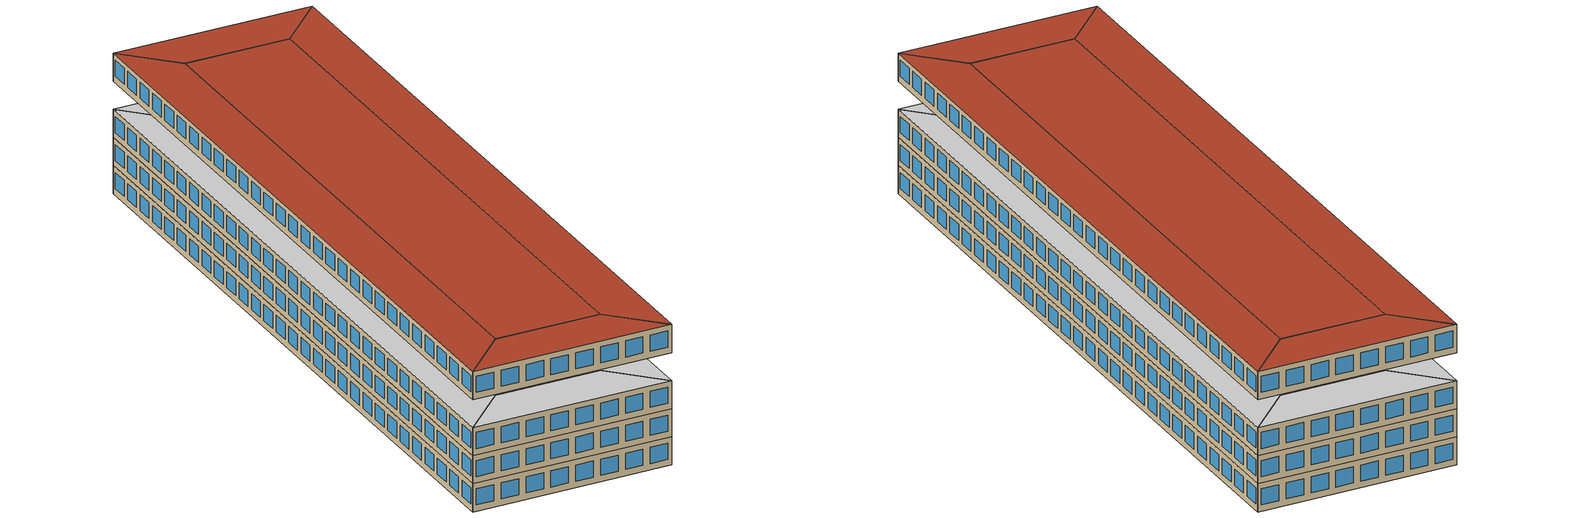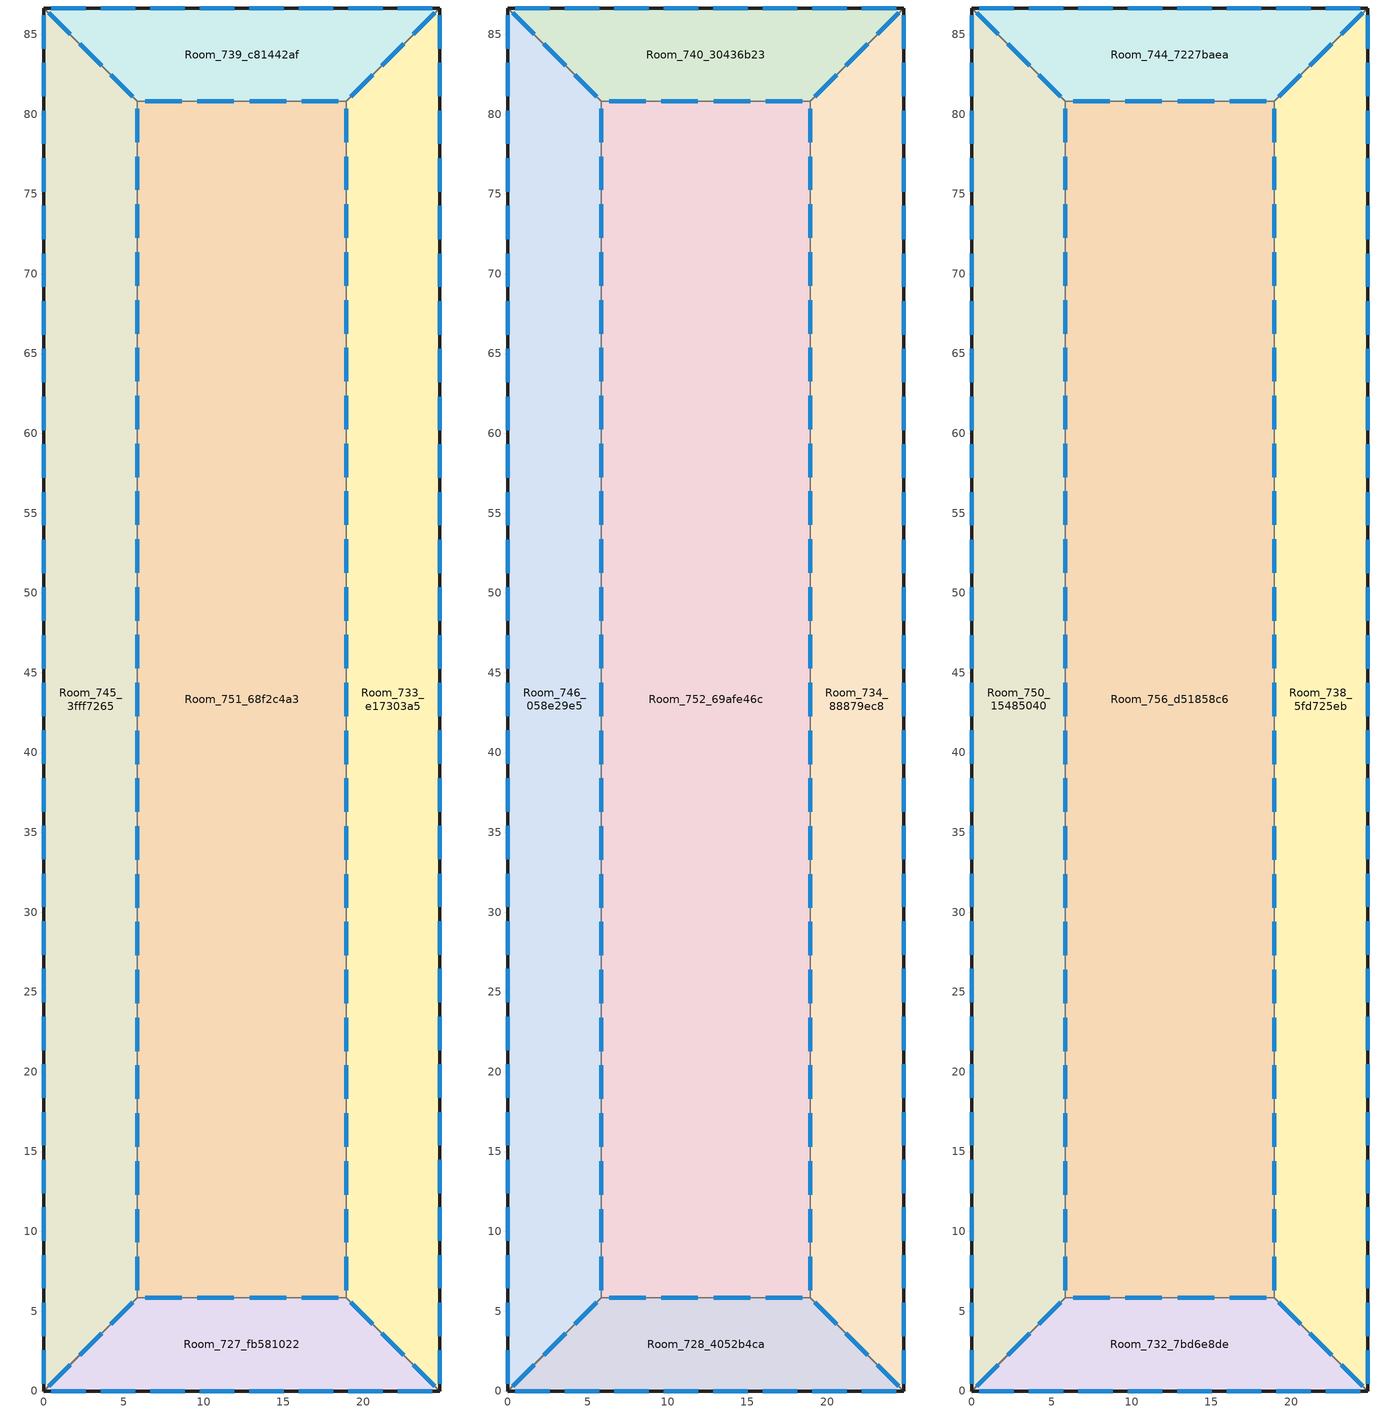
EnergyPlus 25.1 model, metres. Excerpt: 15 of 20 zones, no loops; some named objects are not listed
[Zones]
Room_727_fb581022
 floor ground (ExtSlabCarpet 4in ClimateZone 1-8): 18.93,5.86 24.78,0 0,0 5.86,5.86 z0
 wall outside (AQ_Office_2024_Office Wall 2010 2015 6A): 0,0 24.78,0 z0:3.5
 wall to Room_751_68f2c4a3 (Interior Wall): 18.93,5.86 5.86,5.86 z0:3.5
 wall to Room_745_3fff7265 (Interior Wall): 5.86,5.86 0,0 z0:3.5
 wall to Room_733_e17303a5 (Interior Wall): 24.78,0 18.93,5.86 z0:3.5
 window inside (Interior Window): 18.44,5.86 16.15,5.86 / 15.17,5.86 12.88,5.86 / 11.9,5.86 9.61,5.86 / 8.63,5.86 6.35,5.86 / 5.56,5.56 4.2,4.2 / 3.61,3.61 2.25,2.25 / 1.66,1.66 0.29,0.29 / 24.49,0.29 23.13,1.66 / 22.54,2.25 21.17,3.61 / 20.59,4.2 19.22,5.56 z0.8:2.8
 window (Double Glazing 2.5): 0.46,0 2.63,0 / 3.56,0 5.73,0 / 6.66,0 8.83,0 / 9.76,0 11.93,0 / 12.86,0 15.03,0 / 15.96,0 18.12,0 / 19.05,0 21.22,0 / 22.15,0 24.32,0 z0.8:2.8
Room_733_e17303a5
 floor ground (ExtSlabCarpet 4in ClimateZone 1-8): 24.78,86.65 24.78,0 18.93,5.86 18.93,80.8 z0
 wall outside (AQ_Office_2024_Office Wall 2010 2015 6A): 24.78,0 24.78,86.65 z0:3.5
 wall to Room_751_68f2c4a3 (Interior Wall): 18.93,80.8 18.93,5.86 z0:3.5
 wall to Room_739_c81442af (Interior Wall): 24.78,86.65 18.93,80.8 z0:3.5
 window inside (Interior Window): 18.93,80.35 18.93,78.25 / 18.93,77.35 18.93,75.25 / 18.93,50.37 18.93,48.27 / 18.93,47.37 18.93,45.27 / 18.93,44.38 18.93,42.28 / 18.93,41.38 18.93,39.28 / 18.93,38.38 18.93,36.28 / 18.93,35.38 18.93,33.28 / 18.93,32.39 18.93,30.29 / 18.93,29.39 18.93,27.29 / 18.93,26.39 18.93,24.29 / 18.93,23.39 18.93,21.29 / 18.93,74.35 18.93,72.25 / 18.93,20.4 18.93,18.3 / 18.93,17.4 18.93,15.3 / 18.93,14.4 18.93,12.3 / 18.93,11.4 18.93,9.3 / 18.93,8.41 18.93,6.31 / 18.93,71.35 18.93,69.26 / 18.93,68.36 18.93,66.26 / 18.93,65.36 18.93,63.26 / 18.93,62.36 18.93,60.26 / 18.93,59.36 18.93,57.27 / 18.93,56.37 18.93,54.27 / 18.93,53.37 18.93,51.27 / 24.49,86.36 23.13,84.99 / 22.54,84.41 21.17,83.04 / 20.59,82.46 19.22,81.09 z0.8:2.8
 window (Double Glazing 2.5): 24.78,0.45 24.78,2.54 / 24.78,3.44 24.78,5.53 / 24.78,30.33 24.78,32.42 / 24.78,33.32 24.78,35.41 / 24.78,36.3 24.78,38.4 / 24.78,39.29 24.78,41.38 / 24.78,42.28 24.78,44.37 / 24.78,45.27 24.78,47.36 / 24.78,48.26 24.78,50.35 / 24.78,51.24 24.78,53.34 / 24.78,54.23 24.78,56.32 / 24.78,57.22 24.78,59.31 / 24.78,6.42 24.78,8.52 / 24.78,60.21 24.78,62.3 / 24.78,63.2 24.78,65.29 / 24.78,66.18 24.78,68.28 / 24.78,69.17 24.78,71.26 / 24.78,72.16 24.78,74.25 / 24.78,75.15 24.78,77.24 / 24.78,78.14 24.78,80.23 / 24.78,81.13 24.78,83.22 / 24.78,84.11 24.78,86.2 / 24.78,9.41 24.78,11.5 / 24.78,12.4 24.78,14.49 / 24.78,15.39 24.78,17.48 / 24.78,18.38 24.78,20.47 / 24.78,21.36 24.78,23.46 / 24.78,24.35 24.78,26.44 / 24.78,27.34 24.78,29.43 z0.8:2.8
Room_739_c81442af
 floor ground (ExtSlabCarpet 4in ClimateZone 1-8): 0,86.65 24.78,86.65 18.93,80.8 5.86,80.8 z0
 wall outside (AQ_Office_2024_Office Wall 2010 2015 6A): 24.78,86.65 0,86.65 z0:3.5
 wall to Room_751_68f2c4a3 (Interior Wall): 5.86,80.8 18.93,80.8 z0:3.5
 wall to Room_745_3fff7265 (Interior Wall): 0,86.65 5.86,80.8 z0:3.5
 window inside (Interior Window): 6.35,80.8 8.63,80.8 / 9.61,80.8 11.9,80.8 / 12.88,80.8 15.17,80.8 / 16.15,80.8 18.44,80.8 / 0.29,86.36 1.66,84.99 / 2.25,84.41 3.61,83.04 / 4.2,82.46 5.56,81.09 z0.8:2.8
 window (Double Glazing 2.5): 24.32,86.65 22.15,86.65 / 21.22,86.65 19.05,86.65 / 18.12,86.65 15.96,86.65 / 15.03,86.65 12.86,86.65 / 11.93,86.65 9.76,86.65 / 8.83,86.65 6.66,86.65 / 5.73,86.65 3.56,86.65 / 2.63,86.65 0.46,86.65 z0.8:2.8
Room_745_3fff7265
 floor ground (ExtSlabCarpet 4in ClimateZone 1-8): 0,86.65 5.86,80.8 5.86,5.86 0,0 z0
 wall outside (AQ_Office_2024_Office Wall 2010 2015 6A): 0,86.65 0,0 z0:3.5
 wall to Room_751_68f2c4a3 (Interior Wall): 5.86,5.86 5.86,80.8 z0:3.5
 window inside (Interior Window): 5.86,6.31 5.86,8.41 / 5.86,9.3 5.86,11.4 / 5.86,36.28 5.86,38.38 / 5.86,39.28 5.86,41.38 / 5.86,42.28 5.86,44.38 / 5.86,45.27 5.86,47.37 / 5.86,48.27 5.86,50.37 / 5.86,51.27 5.86,53.37 / 5.86,54.27 5.86,56.37 / 5.86,57.27 5.86,59.36 / 5.86,60.26 5.86,62.36 / 5.86,63.26 5.86,65.36 / 5.86,12.3 5.86,14.4 / 5.86,66.26 5.86,68.36 / 5.86,69.26 5.86,71.35 / 5.86,72.25 5.86,74.35 / 5.86,75.25 5.86,77.35 / 5.86,78.25 5.86,80.35 / 5.86,15.3 5.86,17.4 / 5.86,18.3 5.86,20.4 / 5.86,21.29 5.86,23.39 / 5.86,24.29 5.86,26.39 / 5.86,27.29 5.86,29.39 / 5.86,30.29 5.86,32.39 / 5.86,33.28 5.86,35.38 z0.8:2.8
 window (Double Glazing 2.5): 0,86.2 0,84.11 / 0,83.22 0,81.13 / 0,56.32 0,54.23 / 0,53.34 0,51.24 / 0,50.35 0,48.26 / 0,47.36 0,45.27 / 0,44.37 0,42.28 / 0,41.38 0,39.29 / 0,38.4 0,36.3 / 0,35.41 0,33.32 / 0,32.42 0,30.33 / 0,29.43 0,27.34 / 0,80.23 0,78.14 / 0,26.44 0,24.35 / 0,23.46 0,21.36 / 0,20.47 0,18.38 / 0,17.48 0,15.39 / 0,14.49 0,12.4 / 0,11.5 0,9.41 / 0,8.52 0,6.42 / 0,5.53 0,3.44 / 0,2.54 0,0.45 / 0,77.24 0,75.15 / 0,74.25 0,72.16 / 0,71.26 0,69.17 / 0,68.28 0,66.18 / 0,65.29 0,63.2 / 0,62.3 0,60.21 / 0,59.31 0,57.22 z0.8:2.8
Room_751_68f2c4a3
 floor ground (ExtSlabCarpet 4in ClimateZone 1-8): 5.86,80.8 18.93,80.8 18.93,5.86 5.86,5.86 z0
Room_728_4052b4ca
 floor to Room_727_fb581022 (Interior Floor): 18.93,5.86 24.78,0 0,0 5.86,5.86 z3.5
 wall outside (AQ_Office_2024_Office Wall 2010 2015 6A): 0,0 24.78,0 z3.5:7
 wall to Room_752_69afe46c (Interior Wall): 18.93,5.86 5.86,5.86 z3.5:7
 wall to Room_746_058e29e5 (Interior Wall): 5.86,5.86 0,0 z3.5:7
 wall to Room_734_88879ec8 (Interior Wall): 24.78,0 18.93,5.86 z3.5:7
 window inside (Interior Window): 18.44,5.86 16.15,5.86 / 15.17,5.86 12.88,5.86 / 11.9,5.86 9.61,5.86 / 8.63,5.86 6.35,5.86 / 5.56,5.56 4.2,4.2 / 3.61,3.61 2.25,2.25 / 1.66,1.66 0.29,0.29 / 24.49,0.29 23.13,1.66 / 22.54,2.25 21.17,3.61 / 20.59,4.2 19.22,5.56 z4.3:6.3
 window (Double Glazing 2.5): 0.46,0 2.63,0 / 3.56,0 5.73,0 / 6.66,0 8.83,0 / 9.76,0 11.93,0 / 12.86,0 15.03,0 / 15.96,0 18.12,0 / 19.05,0 21.22,0 / 22.15,0 24.32,0 z4.3:6.3
Room_734_88879ec8
 floor to Room_733_e17303a5 (Interior Floor): 24.78,86.65 24.78,0 18.93,5.86 18.93,80.8 z3.5
 wall outside (AQ_Office_2024_Office Wall 2010 2015 6A): 24.78,0 24.78,86.65 z3.5:7
 wall to Room_752_69afe46c (Interior Wall): 18.93,80.8 18.93,5.86 z3.5:7
 wall to Room_740_30436b23 (Interior Wall): 24.78,86.65 18.93,80.8 z3.5:7
 window inside (Interior Window): 18.93,80.35 18.93,78.25 / 18.93,77.35 18.93,75.25 / 18.93,50.37 18.93,48.27 / 18.93,47.37 18.93,45.27 / 18.93,44.38 18.93,42.28 / 18.93,41.38 18.93,39.28 / 18.93,38.38 18.93,36.28 / 18.93,35.38 18.93,33.28 / 18.93,32.39 18.93,30.29 / 18.93,29.39 18.93,27.29 / 18.93,26.39 18.93,24.29 / 18.93,23.39 18.93,21.29 / 18.93,74.35 18.93,72.25 / 18.93,20.4 18.93,18.3 / 18.93,17.4 18.93,15.3 / 18.93,14.4 18.93,12.3 / 18.93,11.4 18.93,9.3 / 18.93,8.41 18.93,6.31 / 18.93,71.35 18.93,69.26 / 18.93,68.36 18.93,66.26 / 18.93,65.36 18.93,63.26 / 18.93,62.36 18.93,60.26 / 18.93,59.36 18.93,57.27 / 18.93,56.37 18.93,54.27 / 18.93,53.37 18.93,51.27 / 24.49,86.36 23.13,84.99 / 22.54,84.41 21.17,83.04 / 20.59,82.46 19.22,81.09 z4.3:6.3
 window (Double Glazing 2.5): 24.78,0.45 24.78,2.54 / 24.78,3.44 24.78,5.53 / 24.78,30.33 24.78,32.42 / 24.78,33.32 24.78,35.41 / 24.78,36.3 24.78,38.4 / 24.78,39.29 24.78,41.38 / 24.78,42.28 24.78,44.37 / 24.78,45.27 24.78,47.36 / 24.78,48.26 24.78,50.35 / 24.78,51.24 24.78,53.34 / 24.78,54.23 24.78,56.32 / 24.78,57.22 24.78,59.31 / 24.78,6.42 24.78,8.52 / 24.78,60.21 24.78,62.3 / 24.78,63.2 24.78,65.29 / 24.78,66.18 24.78,68.28 / 24.78,69.17 24.78,71.26 / 24.78,72.16 24.78,74.25 / 24.78,75.15 24.78,77.24 / 24.78,78.14 24.78,80.23 / 24.78,81.13 24.78,83.22 / 24.78,84.11 24.78,86.2 / 24.78,9.41 24.78,11.5 / 24.78,12.4 24.78,14.49 / 24.78,15.39 24.78,17.48 / 24.78,18.38 24.78,20.47 / 24.78,21.36 24.78,23.46 / 24.78,24.35 24.78,26.44 / 24.78,27.34 24.78,29.43 z4.3:6.3
Room_740_30436b23
 floor to Room_739_c81442af (Interior Floor): 0,86.65 24.78,86.65 18.93,80.8 5.86,80.8 z3.5
 wall outside (AQ_Office_2024_Office Wall 2010 2015 6A): 24.78,86.65 0,86.65 z3.5:7
 wall to Room_752_69afe46c (Interior Wall): 5.86,80.8 18.93,80.8 z3.5:7
 wall to Room_746_058e29e5 (Interior Wall): 0,86.65 5.86,80.8 z3.5:7
 window inside (Interior Window): 6.35,80.8 8.63,80.8 / 9.61,80.8 11.9,80.8 / 12.88,80.8 15.17,80.8 / 16.15,80.8 18.44,80.8 / 0.29,86.36 1.66,84.99 / 2.25,84.41 3.61,83.04 / 4.2,82.46 5.56,81.09 z4.3:6.3
 window (Double Glazing 2.5): 24.32,86.65 22.15,86.65 / 21.22,86.65 19.05,86.65 / 18.12,86.65 15.96,86.65 / 15.03,86.65 12.86,86.65 / 11.93,86.65 9.76,86.65 / 8.83,86.65 6.66,86.65 / 5.73,86.65 3.56,86.65 / 2.63,86.65 0.46,86.65 z4.3:6.3
Room_746_058e29e5
 floor to Room_745_3fff7265 (Interior Floor): 0,86.65 5.86,80.8 5.86,5.86 0,0 z3.5
 wall outside (AQ_Office_2024_Office Wall 2010 2015 6A): 0,86.65 0,0 z3.5:7
 wall to Room_752_69afe46c (Interior Wall): 5.86,5.86 5.86,80.8 z3.5:7
 window inside (Interior Window): 5.86,6.31 5.86,8.41 / 5.86,9.3 5.86,11.4 / 5.86,36.28 5.86,38.38 / 5.86,39.28 5.86,41.38 / 5.86,42.28 5.86,44.38 / 5.86,45.27 5.86,47.37 / 5.86,48.27 5.86,50.37 / 5.86,51.27 5.86,53.37 / 5.86,54.27 5.86,56.37 / 5.86,57.27 5.86,59.36 / 5.86,60.26 5.86,62.36 / 5.86,63.26 5.86,65.36 / 5.86,12.3 5.86,14.4 / 5.86,66.26 5.86,68.36 / 5.86,69.26 5.86,71.35 / 5.86,72.25 5.86,74.35 / 5.86,75.25 5.86,77.35 / 5.86,78.25 5.86,80.35 / 5.86,15.3 5.86,17.4 / 5.86,18.3 5.86,20.4 / 5.86,21.29 5.86,23.39 / 5.86,24.29 5.86,26.39 / 5.86,27.29 5.86,29.39 / 5.86,30.29 5.86,32.39 / 5.86,33.28 5.86,35.38 z4.3:6.3
 window (Double Glazing 2.5): 0,86.2 0,84.11 / 0,83.22 0,81.13 / 0,56.32 0,54.23 / 0,53.34 0,51.24 / 0,50.35 0,48.26 / 0,47.36 0,45.27 / 0,44.37 0,42.28 / 0,41.38 0,39.29 / 0,38.4 0,36.3 / 0,35.41 0,33.32 / 0,32.42 0,30.33 / 0,29.43 0,27.34 / 0,80.23 0,78.14 / 0,26.44 0,24.35 / 0,23.46 0,21.36 / 0,20.47 0,18.38 / 0,17.48 0,15.39 / 0,14.49 0,12.4 / 0,11.5 0,9.41 / 0,8.52 0,6.42 / 0,5.53 0,3.44 / 0,2.54 0,0.45 / 0,77.24 0,75.15 / 0,74.25 0,72.16 / 0,71.26 0,69.17 / 0,68.28 0,66.18 / 0,65.29 0,63.2 / 0,62.3 0,60.21 / 0,59.31 0,57.22 z4.3:6.3
Room_752_69afe46c
 floor to Room_751_68f2c4a3 (Interior Floor): 18.93,80.8 18.93,5.86 5.86,5.86 5.86,80.8 z3.5
Room_732_7bd6e8de
 floor to Room_728_4052b4ca (Interior Floor): 18.93,5.86 24.78,0 0,0 5.86,5.86 z7
 floor to Room_730_4e94185b (Interior Floor): 18.93,5.86 24.78,0 0,0 5.86,5.86 z14
 wall outside (AQ_Office_2024_Office Wall 2010 2015 6A): 0,0 24.78,0 z7:10.5; 0,0 24.78,0 z14:17.5
 wall to Room_756_d51858c6 (Interior Wall): 18.93,5.86 5.86,5.86 z7:10.5; 18.93,5.86 5.86,5.86 z14:17.5
 wall to Room_750_15485040 (Interior Wall): 5.86,5.86 0,0 z7:10.5; 5.86,5.86 0,0 z14:17.5
 wall to Room_738_5fd725eb (Interior Wall): 24.78,0 18.93,5.86 z7:10.5; 24.78,0 18.93,5.86 z14:17.5
 window inside (Interior Window): 18.44,5.86 16.15,5.86 / 15.17,5.86 12.88,5.86 / 11.9,5.86 9.61,5.86 / 8.63,5.86 6.35,5.86 / 5.56,5.56 4.2,4.2 / 3.61,3.61 2.25,2.25 / 1.66,1.66 0.29,0.29 / 24.49,0.29 23.13,1.66 / 22.54,2.25 21.17,3.61 / 20.59,4.2 19.22,5.56 z7.8:9.8; 18.44,5.86 16.15,5.86 / 15.17,5.86 12.88,5.86 / 11.9,5.86 9.61,5.86 / 8.63,5.86 6.35,5.86 / 5.56,5.56 4.2,4.2 / 3.61,3.61 2.25,2.25 / 1.66,1.66 0.29,0.29 / 24.49,0.29 23.13,1.66 / 22.54,2.25 21.17,3.61 / 20.59,4.2 19.22,5.56 z14.8:16.8
 window (Double Glazing 2.5): 0.46,0 2.63,0 / 3.56,0 5.73,0 / 6.66,0 8.83,0 / 9.76,0 11.93,0 / 12.86,0 15.03,0 / 15.96,0 18.12,0 / 19.05,0 21.22,0 / 22.15,0 24.32,0 z7.8:9.8; 0.46,0 2.63,0 / 3.56,0 5.73,0 / 6.66,0 8.83,0 / 9.76,0 11.93,0 / 12.86,0 15.03,0 / 15.96,0 18.12,0 / 19.05,0 21.22,0 / 22.15,0 24.32,0 z14.8:16.8
 ceiling to Room_730_4e94185b (Interior Ceiling): 24.78,0 18.93,5.86 5.86,5.86 0,0 z10.5
 roof outside (AQ_Office_2024_Office roof 2010 2015 6A): 24.78,0 18.93,5.86 5.86,5.86 0,0 z17.5
Room_738_5fd725eb
 floor to Room_734_88879ec8 (Interior Floor): 24.78,86.65 24.78,0 18.93,5.86 18.93,80.8 z7
 floor to Room_736_f1a889b6 (Interior Floor): 24.78,86.65 24.78,0 18.93,5.86 18.93,80.8 z14
 wall outside (AQ_Office_2024_Office Wall 2010 2015 6A): 24.78,0 24.78,86.65 z7:10.5; 24.78,0 24.78,86.65 z14:17.5
 wall to Room_756_d51858c6 (Interior Wall): 18.93,80.8 18.93,5.86 z7:10.5; 18.93,80.8 18.93,5.86 z14:17.5
 wall to Room_744_7227baea (Interior Wall): 24.78,86.65 18.93,80.8 z7:10.5; 24.78,86.65 18.93,80.8 z14:17.5
 window inside (Interior Window): 18.93,80.35 18.93,78.25 / 18.93,77.35 18.93,75.25 / 18.93,50.37 18.93,48.27 / 18.93,47.37 18.93,45.27 / 18.93,44.38 18.93,42.28 / 18.93,41.38 18.93,39.28 / 18.93,38.38 18.93,36.28 / 18.93,35.38 18.93,33.28 / 18.93,32.39 18.93,30.29 / 18.93,29.39 18.93,27.29 / 18.93,26.39 18.93,24.29 / 18.93,23.39 18.93,21.29 / 18.93,74.35 18.93,72.25 / 18.93,20.4 18.93,18.3 / 18.93,17.4 18.93,15.3 / 18.93,14.4 18.93,12.3 / 18.93,11.4 18.93,9.3 / 18.93,8.41 18.93,6.31 / 18.93,71.35 18.93,69.26 / 18.93,68.36 18.93,66.26 / 18.93,65.36 18.93,63.26 / 18.93,62.36 18.93,60.26 / 18.93,59.36 18.93,57.27 / 18.93,56.37 18.93,54.27 / 18.93,53.37 18.93,51.27 / 24.49,86.36 23.13,84.99 / 22.54,84.41 21.17,83.04 / 20.59,82.46 19.22,81.09 z7.8:9.8; 18.93,80.35 18.93,78.25 / 18.93,77.35 18.93,75.25 / 18.93,50.37 18.93,48.27 / 18.93,47.37 18.93,45.27 / 18.93,44.38 18.93,42.28 / 18.93,41.38 18.93,39.28 / 18.93,38.38 18.93,36.28 / 18.93,35.38 18.93,33.28 / 18.93,32.39 18.93,30.29 / 18.93,29.39 18.93,27.29 / 18.93,26.39 18.93,24.29 / 18.93,23.39 18.93,21.29 / 18.93,74.35 18.93,72.25 / 18.93,20.4 18.93,18.3 / 18.93,17.4 18.93,15.3 / 18.93,14.4 18.93,12.3 / 18.93,11.4 18.93,9.3 / 18.93,8.41 18.93,6.31 / 18.93,71.35 18.93,69.26 / 18.93,68.36 18.93,66.26 / 18.93,65.36 18.93,63.26 / 18.93,62.36 18.93,60.26 / 18.93,59.36 18.93,57.27 / 18.93,56.37 18.93,54.27 / 18.93,53.37 18.93,51.27 / 24.49,86.36 23.13,84.99 / 22.54,84.41 21.17,83.04 / 20.59,82.46 19.22,81.09 z14.8:16.8
 window (Double Glazing 2.5): 24.78,0.45 24.78,2.54 / 24.78,3.44 24.78,5.53 / 24.78,30.33 24.78,32.42 / 24.78,33.32 24.78,35.41 / 24.78,36.3 24.78,38.4 / 24.78,39.29 24.78,41.38 / 24.78,42.28 24.78,44.37 / 24.78,45.27 24.78,47.36 / 24.78,48.26 24.78,50.35 / 24.78,51.24 24.78,53.34 / 24.78,54.23 24.78,56.32 / 24.78,57.22 24.78,59.31 / 24.78,6.42 24.78,8.52 / 24.78,60.21 24.78,62.3 / 24.78,63.2 24.78,65.29 / 24.78,66.18 24.78,68.28 / 24.78,69.17 24.78,71.26 / 24.78,72.16 24.78,74.25 / 24.78,75.15 24.78,77.24 / 24.78,78.14 24.78,80.23 / 24.78,81.13 24.78,83.22 / 24.78,84.11 24.78,86.2 / 24.78,9.41 24.78,11.5 / 24.78,12.4 24.78,14.49 / 24.78,15.39 24.78,17.48 / 24.78,18.38 24.78,20.47 / 24.78,21.36 24.78,23.46 / 24.78,24.35 24.78,26.44 / 24.78,27.34 24.78,29.43 z7.8:9.8; 24.78,0.45 24.78,2.54 / 24.78,3.44 24.78,5.53 / 24.78,30.33 24.78,32.42 / 24.78,33.32 24.78,35.41 / 24.78,36.3 24.78,38.4 / 24.78,39.29 24.78,41.38 / 24.78,42.28 24.78,44.37 / 24.78,45.27 24.78,47.36 / 24.78,48.26 24.78,50.35 / 24.78,51.24 24.78,53.34 / 24.78,54.23 24.78,56.32 / 24.78,57.22 24.78,59.31 / 24.78,6.42 24.78,8.52 / 24.78,60.21 24.78,62.3 / 24.78,63.2 24.78,65.29 / 24.78,66.18 24.78,68.28 / 24.78,69.17 24.78,71.26 / 24.78,72.16 24.78,74.25 / 24.78,75.15 24.78,77.24 / 24.78,78.14 24.78,80.23 / 24.78,81.13 24.78,83.22 / 24.78,84.11 24.78,86.2 / 24.78,9.41 24.78,11.5 / 24.78,12.4 24.78,14.49 / 24.78,15.39 24.78,17.48 / 24.78,18.38 24.78,20.47 / 24.78,21.36 24.78,23.46 / 24.78,24.35 24.78,26.44 / 24.78,27.34 24.78,29.43 z14.8:16.8
 ceiling to Room_736_f1a889b6 (Interior Ceiling): 24.78,0 24.78,86.65 18.93,80.8 18.93,5.86 z10.5
 roof outside (AQ_Office_2024_Office roof 2010 2015 6A): 24.78,0 24.78,86.65 18.93,80.8 18.93,5.86 z17.5
Room_744_7227baea
 floor to Room_740_30436b23 (Interior Floor): 0,86.65 24.78,86.65 18.93,80.8 5.86,80.8 z7
 floor to Room_742_6af3c30e (Interior Floor): 0,86.65 24.78,86.65 18.93,80.8 5.86,80.8 z14
 wall outside (AQ_Office_2024_Office Wall 2010 2015 6A): 24.78,86.65 0,86.65 z7:10.5; 24.78,86.65 0,86.65 z14:17.5
 wall to Room_756_d51858c6 (Interior Wall): 5.86,80.8 18.93,80.8 z7:10.5; 5.86,80.8 18.93,80.8 z14:17.5
 wall to Room_750_15485040 (Interior Wall): 0,86.65 5.86,80.8 z7:10.5; 0,86.65 5.86,80.8 z14:17.5
 window inside (Interior Window): 6.35,80.8 8.63,80.8 / 9.61,80.8 11.9,80.8 / 12.88,80.8 15.17,80.8 / 16.15,80.8 18.44,80.8 / 0.29,86.36 1.66,84.99 / 2.25,84.41 3.61,83.04 / 4.2,82.46 5.56,81.09 z7.8:9.8; 6.35,80.8 8.63,80.8 / 9.61,80.8 11.9,80.8 / 12.88,80.8 15.17,80.8 / 16.15,80.8 18.44,80.8 / 0.29,86.36 1.66,84.99 / 2.25,84.41 3.61,83.04 / 4.2,82.46 5.56,81.09 z14.8:16.8
 window (Double Glazing 2.5): 24.32,86.65 22.15,86.65 / 21.22,86.65 19.05,86.65 / 18.12,86.65 15.96,86.65 / 15.03,86.65 12.86,86.65 / 11.93,86.65 9.76,86.65 / 8.83,86.65 6.66,86.65 / 5.73,86.65 3.56,86.65 / 2.63,86.65 0.46,86.65 z7.8:9.8; 24.32,86.65 22.15,86.65 / 21.22,86.65 19.05,86.65 / 18.12,86.65 15.96,86.65 / 15.03,86.65 12.86,86.65 / 11.93,86.65 9.76,86.65 / 8.83,86.65 6.66,86.65 / 5.73,86.65 3.56,86.65 / 2.63,86.65 0.46,86.65 z14.8:16.8
 ceiling to Room_742_6af3c30e (Interior Ceiling): 18.93,80.8 24.78,86.65 0,86.65 5.86,80.8 z10.5
 roof outside (AQ_Office_2024_Office roof 2010 2015 6A): 18.93,80.8 24.78,86.65 0,86.65 5.86,80.8 z17.5
Room_750_15485040
 floor to Room_746_058e29e5 (Interior Floor): 0,86.65 5.86,80.8 5.86,5.86 0,0 z7
 floor to Room_748_6f2fd99e (Interior Floor): 0,86.65 5.86,80.8 5.86,5.86 0,0 z14
 wall outside (AQ_Office_2024_Office Wall 2010 2015 6A): 0,86.65 0,0 z7:10.5; 0,86.65 0,0 z14:17.5
 wall to Room_756_d51858c6 (Interior Wall): 5.86,5.86 5.86,80.8 z7:10.5; 5.86,5.86 5.86,80.8 z14:17.5
 window inside (Interior Window): 5.86,6.31 5.86,8.41 / 5.86,9.3 5.86,11.4 / 5.86,36.28 5.86,38.38 / 5.86,39.28 5.86,41.38 / 5.86,42.28 5.86,44.38 / 5.86,45.27 5.86,47.37 / 5.86,48.27 5.86,50.37 / 5.86,51.27 5.86,53.37 / 5.86,54.27 5.86,56.37 / 5.86,57.27 5.86,59.36 / 5.86,60.26 5.86,62.36 / 5.86,63.26 5.86,65.36 / 5.86,12.3 5.86,14.4 / 5.86,66.26 5.86,68.36 / 5.86,69.26 5.86,71.35 / 5.86,72.25 5.86,74.35 / 5.86,75.25 5.86,77.35 / 5.86,78.25 5.86,80.35 / 5.86,15.3 5.86,17.4 / 5.86,18.3 5.86,20.4 / 5.86,21.29 5.86,23.39 / 5.86,24.29 5.86,26.39 / 5.86,27.29 5.86,29.39 / 5.86,30.29 5.86,32.39 / 5.86,33.28 5.86,35.38 z7.8:9.8; 5.86,6.31 5.86,8.41 / 5.86,9.3 5.86,11.4 / 5.86,36.28 5.86,38.38 / 5.86,39.28 5.86,41.38 / 5.86,42.28 5.86,44.38 / 5.86,45.27 5.86,47.37 / 5.86,48.27 5.86,50.37 / 5.86,51.27 5.86,53.37 / 5.86,54.27 5.86,56.37 / 5.86,57.27 5.86,59.36 / 5.86,60.26 5.86,62.36 / 5.86,63.26 5.86,65.36 / 5.86,12.3 5.86,14.4 / 5.86,66.26 5.86,68.36 / 5.86,69.26 5.86,71.35 / 5.86,72.25 5.86,74.35 / 5.86,75.25 5.86,77.35 / 5.86,78.25 5.86,80.35 / 5.86,15.3 5.86,17.4 / 5.86,18.3 5.86,20.4 / 5.86,21.29 5.86,23.39 / 5.86,24.29 5.86,26.39 / 5.86,27.29 5.86,29.39 / 5.86,30.29 5.86,32.39 / 5.86,33.28 5.86,35.38 z14.8:16.8
 window (Double Glazing 2.5): 0,86.2 0,84.11 / 0,83.22 0,81.13 / 0,56.32 0,54.23 / 0,53.34 0,51.24 / 0,50.35 0,48.26 / 0,47.36 0,45.27 / 0,44.37 0,42.28 / 0,41.38 0,39.29 / 0,38.4 0,36.3 / 0,35.41 0,33.32 / 0,32.42 0,30.33 / 0,29.43 0,27.34 / 0,80.23 0,78.14 / 0,26.44 0,24.35 / 0,23.46 0,21.36 / 0,20.47 0,18.38 / 0,17.48 0,15.39 / 0,14.49 0,12.4 / 0,11.5 0,9.41 / 0,8.52 0,6.42 / 0,5.53 0,3.44 / 0,2.54 0,0.45 / 0,77.24 0,75.15 / 0,74.25 0,72.16 / 0,71.26 0,69.17 / 0,68.28 0,66.18 / 0,65.29 0,63.2 / 0,62.3 0,60.21 / 0,59.31 0,57.22 z7.8:9.8; 0,86.2 0,84.11 / 0,83.22 0,81.13 / 0,56.32 0,54.23 / 0,53.34 0,51.24 / 0,50.35 0,48.26 / 0,47.36 0,45.27 / 0,44.37 0,42.28 / 0,41.38 0,39.29 / 0,38.4 0,36.3 / 0,35.41 0,33.32 / 0,32.42 0,30.33 / 0,29.43 0,27.34 / 0,80.23 0,78.14 / 0,26.44 0,24.35 / 0,23.46 0,21.36 / 0,20.47 0,18.38 / 0,17.48 0,15.39 / 0,14.49 0,12.4 / 0,11.5 0,9.41 / 0,8.52 0,6.42 / 0,5.53 0,3.44 / 0,2.54 0,0.45 / 0,77.24 0,75.15 / 0,74.25 0,72.16 / 0,71.26 0,69.17 / 0,68.28 0,66.18 / 0,65.29 0,63.2 / 0,62.3 0,60.21 / 0,59.31 0,57.22 z14.8:16.8
 ceiling to Room_748_6f2fd99e (Interior Ceiling): 0,0 5.86,5.86 5.86,80.8 0,86.65 z10.5
 roof outside (AQ_Office_2024_Office roof 2010 2015 6A): 0,0 5.86,5.86 5.86,80.8 0,86.65 z17.5
Room_756_d51858c6
 floor to Room_752_69afe46c (Interior Floor): 18.93,80.8 18.93,5.86 5.86,5.86 5.86,80.8 z7
 floor to Room_754_3d30a26c (Interior Floor): 18.93,80.8 18.93,5.86 5.86,5.86 5.86,80.8 z14
 ceiling to Room_754_3d30a26c (Interior Ceiling): 18.93,5.86 18.93,80.8 5.86,80.8 5.86,5.86 z10.5
 roof outside (AQ_Office_2024_Office roof 2010 2015 6A): 18.93,5.86 18.93,80.8 5.86,80.8 5.86,5.86 z17.5
[Building]
70_rue Sainte-Catherine Est (MTE+MTL)_157591_Y_2015_med: North Axis {deg}=0; Solar Distribution=FullExteriorWithReflections
[Site:Location]
Montreal-Trudeau Intl AP: Latitude {deg}=45.4706; Longitude {deg}=-73.7408; Time Zone {hr}=-5; Elevation {m}=36; Keep Site Location Information=No
[Site:WaterMainsTemperature]
Calculation Method=CorrelationFromWeatherFile
[SizingPeriod:DesignDay] Day of Month=21; Dry-Bulb Temperature Range Modifier Type=DefaultMultipliers; Rain Indicator=No; Snow Indicator=No; Daylight Saving Time Indicator=No; Begin Environment Reset Mode=FullResetAtBeginEnvironment
Name | Month | Day Type | Maximum Dry-Bulb Temperature {C} | Daily Dry-Bulb Temperature Range {deltaC} | Humidity Condition Type | Wetbulb or DewPoint at Maximum Dry-Bulb {C} | Barometric Pressure {Pa} | Wind Speed {m/s} | Wind Direction {deg} | Solar Model Indicator | ASHRAE Clear Sky Optical Depth for Beam Irradiance (taub) | ASHRAE Clear Sky Optical Depth for Diffuse Irradiance (taud) | Enthalpy at Maximum Dry-Bulb {J/kg} | Sky Clearness
Montreal Int'l Ann Clg .4% Condns DB=>MWB | 7 | SummerDesignDay | 30 | 9.3 | Wetbulb | 22.1 | 100893 | 4.9 | 220 | ASHRAETau | 0.465 | 1.966
Montreal Int'l Ann Clg .4% Condns DP=>MDB | 7 | SummerDesignDay | 26 | 9.3 | Dewpoint | 21.6 | 100893 | 4.9 | 220 | ASHRAETau | 0.465 | 1.966
Montreal Int'l Ann Clg .4% Condns Enth=>MDB | 7 | SummerDesignDay | 28.1 | 9.3 | Enthalpy |  | 100893 | 4.9 | 220 | ASHRAETau | 0.465 | 1.966 | 69300
Montreal Int'l Ann Clg .4% Condns WB=>MDB | 7 | SummerDesignDay | 28.1 | 9.3 | Wetbulb | 23.2 | 100893 | 4.9 | 220 | ASHRAETau | 0.465 | 1.966
Montreal Int'l Ann Htg 99.6% Condns DB | 1 | WinterDesignDay | -23.7 | 0 | Wetbulb | -23.7 | 100893 | 3.9 | 260 | ASHRAEClearSky |  |  |  | 0
Montreal Int'l Ann Htg Wind 99.6% Condns WS=>MCDB | 1 | WinterDesignDay | -5.3 | 0 | Wetbulb | -5.3 | 100893 | 12.9 | 260 | ASHRAEClearSky |  |  |  | 0
Montreal Int'l Ann Hum_n 99.6% Condns DP=>MCDB | 1 | WinterDesignDay | -23 | 0 | Dewpoint | -30.5 | 100893 | 3.9 | 260 | ASHRAEClearSky |  |  |  | 0
Montreal Int'l Cooling Design Day 0.4% Condns DB=>MWB | 7 | SummerDesignDay | 29.4 | 9.7 | Wetbulb | 22.7 | 101099 | 4.8 | 228 | ASHRAEClearSky |  |  |  | 1
Montreal Int'l Heating Design Day 99.6% Condns DB | 1 | WinterDesignDay | -22.8 | 0 | Wetbulb | -22.8 | 101099 | 3.6 | 294 | ASHRAEClearSky |  |  |  | 0
[Material]
Name | Roughness | Thickness {m} | Conductivity {W/m-K} | Density {kg/m3} | Specific Heat {J/kg-K} | Thermal Absorptance | Solar Absorptance | Visible Absorptance
AQNC2024built-up roofing 1 | MediumRough | 0.1 | 0.162 | 1121 | 1470 | 0.7 | 0.7 | 0.7
AQNC2024expanded polystyrene type I 15 cm 1 | MediumRough | 0.15 | 0.0385 | 15 | 1500 | 0.7 | 0.7 | 0.7
AQNC2024gypsum board | MediumRough | 0.1 | 0.159 | 800 | 1090 | 0.7 | 0.7 | 0.7
AQNC2024standard concrete | MediumRough | 0.2 | 2.5 | 2400 | 840 | 0.7 | 0.7 | 0.7
AQNC2024Stucco 25 mm | MediumRough | 0.025 | 0.159 | 800 | 1090 | 0.7 | 0.7 | 0.7
F16 Acoustic tile | MediumSmooth | 0.0191 | 0.06 | 368 | 590 | 0.9 | 0.3 | 0.3
G01a 19mm gypsum board | MediumSmooth | 0.019 | 0.16 | 800 | 1090 | 0.9 | 0.4 | 0.4
M11 100mm lightweight concrete | MediumRough | 0.1016 | 0.53 | 1280 | 840 | 0.9 | 0.5 | 0.5
MAT-CC05 4 HW CONCRETE | Rough | 0.1016 | 1.311 | 2240 | 836.8 | 0.9 | 0.85 | 0.85
[Material:AirGap]
Name | Thermal Resistance {m2-K/W}
F04 Wall air space resistance | 0.15
F05 Ceiling air space resistance | 0.18
[Material:NoMass] Thermal Absorptance=0.9
Name | Roughness | Thermal Resistance {m2-K/W} | Solar Absorptance | Visible Absorptance
AQNC2024NMair less15 mm | MediumRough | 0.16 | 0.7 | 0.7
CP02 CARPET PAD | Smooth | 0.1 | 0.8 | 0.8
[WindowMaterial:Glazing]
Clear 3mm: Optical Data Type=SpectralAverage; Thickness {m}=0.003; Solar Transmittance at Normal Incidence=0.837; Front Side Solar Reflectance at Normal Incidence=0.075; Back Side Solar Reflectance at Normal Incidence=0; Visible Transmittance at Normal Incidence=0.898; Front Side Visible Reflectance at Normal Incidence=0.081; Back Side Visible Reflectance at Normal Incidence=0; Infrared Transmittance at Normal Incidence=0; Front Side Infrared Hemispherical Emissivity=0.84; Back Side Infrared Hemispherical Emissivity=0.84; Conductivity {W/m-K}=0.9; Dirt Correction Factor for Solar and Visible Transmittance=1; Solar Diffusing=No
[WindowMaterial:SimpleGlazingSystem]
Double glazing: U-Factor {W/m2-K}=2.5; Solar Heat Gain Coefficient=0.7
[Construction]
AQ_Office_2024_Office roof 2010 2015 6A: AQNC2024built-up roofing 1, AQNC2024NMair less15 mm, AQNC2024expanded polystyrene type I 15 cm 1
AQ_Office_2024_Office Wall 2010 2015 6A: AQNC2024Stucco 25 mm, AQNC2024standard concrete, AQNC2024expanded polystyrene type I 15 cm 1, AQNC2024gypsum board
Double Glazing 2.5: Double glazing
ExtSlabCarpet 4in ClimateZone 1-8: MAT-CC05 4 HW CONCRETE, CP02 CARPET PAD
Interior Ceiling: M11 100mm lightweight concrete, F05 Ceiling air space resistance, F16 Acoustic tile
Interior Floor: F16 Acoustic tile, F05 Ceiling air space resistance, M11 100mm lightweight concrete
Interior Wall: G01a 19mm gypsum board, F04 Wall air space resistance, G01a 19mm gypsum board
Interior Window: Clear 3mm
[Zone] Multiplier=1; Ceiling Height {m}=3.5; Part of Total Floor Area=Yes
Name | Volume {m3}
Room_727_fb581022; Room_728_4052b4ca; Room_732_7bd6e8de; Room_739_c81442af; Room_740_30436b23; Room_744_7227baea | 388.018
Room_733_e17303a5; Room_734_88879ec8; Room_738_5fd725eb; Room_745_3fff7265; Room_746_058e29e5; Room_750_15485040 | 1656.34
Room_751_68f2c4a3; Room_752_69afe46c; Room_756_d51858c6 | 3428.09
[Space] Space Type=MediumOffice Building
Name | Zone
Room_727_fb581022_Space | Room_727_fb581022
Room_728_4052b4ca_Space | Room_728_4052b4ca
Room_732_7bd6e8de_Space; Room_732_7bd6e8de_Space 1 | Room_732_7bd6e8de
Room_733_e17303a5_Space | Room_733_e17303a5
Room_734_88879ec8_Space | Room_734_88879ec8
Room_738_5fd725eb_Space; Room_738_5fd725eb_Space 1 | Room_738_5fd725eb
Room_739_c81442af_Space | Room_739_c81442af
Room_740_30436b23_Space | Room_740_30436b23
Room_744_7227baea_Space; Room_744_7227baea_Space 1 | Room_744_7227baea
Room_745_3fff7265_Space | Room_745_3fff7265
Room_746_058e29e5_Space | Room_746_058e29e5
Room_750_15485040_Space; Room_750_15485040_Space 1 | Room_750_15485040
Room_751_68f2c4a3_Space | Room_751_68f2c4a3
Room_752_69afe46c_Space | Room_752_69afe46c
Room_756_d51858c6_Space; Room_756_d51858c6_Space 1 | Room_756_d51858c6
[SpaceList]
MediumOffice Building: Room_756_d51858c6_Space, Room_732_7bd6e8de_Space, Room_736_f1a889b6_Space, Room_756_d51858c6_Space 1, Room_730_4e94185b_Space, Room_733_e17303a5_Space, Room_728_4052b4ca_Space, Room_727_fb581022_Space, Room_750_15485040_Space, Room_734_88879ec8_Space, Room_744_7227baea_Space, Room_738_5fd725eb_Space, Room_739_c81442af_Space, Room_740_30436b23_Space, Room_742_6af3c30e_Space, Room_745_3fff7265_Space, Room_746_058e29e5_Space, Room_748_6f2fd99e_Space, Room_738_5fd725eb_Space 1, Room_752_69afe46c_Space, Room_751_68f2c4a3_Space, Room_754_3d30a26c_Space, Room_750_15485040_Space 1, Room_744_7227baea_Space 1, Room_732_7bd6e8de_Space 1
[Lights]
MediumOffice Building_Lighting 30.0 percent reduction: Zone or ZoneList or Space or SpaceList=MediumOffice Building; Schedule=NECB-A-Lighting; Design Level Calculation Method=Watts/Area; Watts per Floor Area {W/m2}=4.67821; Return Air Fraction=0; Fraction Radiant=0.7; Fraction Visible=0.2; Fraction Replaceable=1
[People]
MediumOffice Building_People: Zone or ZoneList or Space or SpaceList=MediumOffice Building; Number of People Schedule=NECB-A-Occupancy; Number of People Calculation Method=People/Area; People per Floor Area {person/m2}=0.0711847; Fraction Radiant=0.3; Activity Level Schedule=MediumOffice Building_People_Act Schedule
[ElectricEquipment]
MediumOffice Building_Electric Equipment 30.0 percent reduction: Zone or ZoneList or Space or SpaceList=MediumOffice Building; Schedule=NECB-A-Electric-Equipment; Design Level Calculation Method=Watts/Area; Watts per Floor Area {W/m2}=5.28056; Fraction Latent=0; Fraction Radiant=0.5; Fraction Lost=0
[ZoneInfiltration:DesignFlowRate] Design Flow Rate Calculation Method=Flow/ExteriorArea; Flow Rate per Exterior Surface Area {m3/s-m2}=0.000413282; Velocity Term Coefficient=0; Density Basis=Outdoor
Name | Zone or ZoneList or Space or SpaceList | Schedule | Constant Term Coefficient | Temperature Term Coefficient | Velocity Squared Term Coefficient
Room_727_fb581022_Space HVAC Off Infiltration | Room_727_fb581022_Space | Infiltration HVAC Off Schedule | 0 | 0.0142 | 0.0298
Room_727_fb581022_Space HVAC On Infiltration | Room_727_fb581022_Space | Infiltration HVAC On Schedule | -0.0506 | 0.0059 | 0.0263
Room_728_4052b4ca_Space HVAC Off Infiltration | Room_728_4052b4ca_Space | Infiltration HVAC Off Schedule | 0 | 0.0142 | 0.0298
Room_728_4052b4ca_Space HVAC On Infiltration | Room_728_4052b4ca_Space | Infiltration HVAC On Schedule | -0.0506 | 0.0059 | 0.0263
Room_732_7bd6e8de_Space HVAC Off Infiltration | Room_732_7bd6e8de_Space | Infiltration HVAC Off Schedule | 0 | 0.0142 | 0.0298
Room_732_7bd6e8de_Space HVAC On Infiltration | Room_732_7bd6e8de_Space | Infiltration HVAC On Schedule | -0.0506 | 0.0059 | 0.0263
Room_732_7bd6e8de_Space 1 HVAC Off Infiltration | Room_732_7bd6e8de_Space 1 | Infiltration HVAC Off Schedule | 0 | 0.0142 | 0.0298
Room_732_7bd6e8de_Space 1 HVAC On Infiltration | Room_732_7bd6e8de_Space 1 | Infiltration HVAC On Schedule | -0.0506 | 0.0059 | 0.0263
Room_733_e17303a5_Space HVAC Off Infiltration | Room_733_e17303a5_Space | Infiltration HVAC Off Schedule | 0 | 0.0142 | 0.0298
Room_733_e17303a5_Space HVAC On Infiltration | Room_733_e17303a5_Space | Infiltration HVAC On Schedule | -0.0506 | 0.0059 | 0.0263
Room_734_88879ec8_Space HVAC Off Infiltration | Room_734_88879ec8_Space | Infiltration HVAC Off Schedule | 0 | 0.0142 | 0.0298
Room_734_88879ec8_Space HVAC On Infiltration | Room_734_88879ec8_Space | Infiltration HVAC On Schedule | -0.0506 | 0.0059 | 0.0263
Room_738_5fd725eb_Space HVAC Off Infiltration | Room_738_5fd725eb_Space | Infiltration HVAC Off Schedule | 0 | 0.0142 | 0.0298
Room_738_5fd725eb_Space HVAC On Infiltration | Room_738_5fd725eb_Space | Infiltration HVAC On Schedule | -0.0506 | 0.0059 | 0.0263
Room_738_5fd725eb_Space 1 HVAC Off Infiltration | Room_738_5fd725eb_Space 1 | Infiltration HVAC Off Schedule | 0 | 0.0142 | 0.0298
Room_738_5fd725eb_Space 1 HVAC On Infiltration | Room_738_5fd725eb_Space 1 | Infiltration HVAC On Schedule | -0.0506 | 0.0059 | 0.0263
Room_739_c81442af_Space HVAC Off Infiltration | Room_739_c81442af_Space | Infiltration HVAC Off Schedule | 0 | 0.0142 | 0.0298
Room_739_c81442af_Space HVAC On Infiltration | Room_739_c81442af_Space | Infiltration HVAC On Schedule | -0.0506 | 0.0059 | 0.0263
Room_740_30436b23_Space HVAC Off Infiltration | Room_740_30436b23_Space | Infiltration HVAC Off Schedule | 0 | 0.0142 | 0.0298
Room_740_30436b23_Space HVAC On Infiltration | Room_740_30436b23_Space | Infiltration HVAC On Schedule | -0.0506 | 0.0059 | 0.0263
Room_744_7227baea_Space HVAC Off Infiltration | Room_744_7227baea_Space | Infiltration HVAC Off Schedule | 0 | 0.0142 | 0.0298
Room_744_7227baea_Space HVAC On Infiltration | Room_744_7227baea_Space | Infiltration HVAC On Schedule | -0.0506 | 0.0059 | 0.0263
Room_744_7227baea_Space 1 HVAC Off Infiltration | Room_744_7227baea_Space 1 | Infiltration HVAC Off Schedule | 0 | 0.0142 | 0.0298
Room_744_7227baea_Space 1 HVAC On Infiltration | Room_744_7227baea_Space 1 | Infiltration HVAC On Schedule | -0.0506 | 0.0059 | 0.0263
Room_745_3fff7265_Space HVAC Off Infiltration | Room_745_3fff7265_Space | Infiltration HVAC Off Schedule | 0 | 0.0142 | 0.0298
Room_745_3fff7265_Space HVAC On Infiltration | Room_745_3fff7265_Space | Infiltration HVAC On Schedule | -0.0506 | 0.0059 | 0.0263
Room_746_058e29e5_Space HVAC Off Infiltration | Room_746_058e29e5_Space | Infiltration HVAC Off Schedule | 0 | 0.0142 | 0.0298
Room_746_058e29e5_Space HVAC On Infiltration | Room_746_058e29e5_Space | Infiltration HVAC On Schedule | -0.0506 | 0.0059 | 0.0263
Room_750_15485040_Space HVAC Off Infiltration | Room_750_15485040_Space | Infiltration HVAC Off Schedule | 0 | 0.0142 | 0.0298
Room_750_15485040_Space HVAC On Infiltration | Room_750_15485040_Space | Infiltration HVAC On Schedule | -0.0506 | 0.0059 | 0.0263
Room_750_15485040_Space 1 HVAC Off Infiltration | Room_750_15485040_Space 1 | Infiltration HVAC Off Schedule | 0 | 0.0142 | 0.0298
Room_750_15485040_Space 1 HVAC On Infiltration | Room_750_15485040_Space 1 | Infiltration HVAC On Schedule | -0.0506 | 0.0059 | 0.0263
Room_756_d51858c6_Space 1 HVAC Off Infiltration | Room_756_d51858c6_Space 1 | Infiltration HVAC Off Schedule | 0 | 0.0142 | 0.0298
Room_756_d51858c6_Space 1 HVAC On Infiltration | Room_756_d51858c6_Space 1 | Infiltration HVAC On Schedule | -0.0506 | 0.0059 | 0.0263
[AvailabilityManager:Scheduled]
CAV with Reheat and Cooling Availability Manager: Schedule=Always On Discrete
[Schedule:Day:Interval]
Schedule Day 40; Schedule Day 39; NECB-A-Lighting_Hol 1: No, 24:00, 0.05
Schedule Day 38: No, 05:00, 0.05, 06:00, 0.4, 07:00, 0.5, 08:00, 0.6, 09:00, 0.8, 17:00, 0.9, 18:00, 0.8, 19:00, 0.6, 21:00, 0.4, 23:00, 0.2, 24:00, 0.05
NECB-A-Lighting_Default: No, 07:00, 0.05, 08:00, 0.3, 09:00, 0.8, 17:00, 0.9, 18:00, 0.8, 19:00, 0.5, 21:00, 0.3, 23:00, 0.1, 24:00, 0.05
Schedule Day 25; Schedule Day 24; NECB-A-Occupancy_Hol 1: No, 24:00, 0
Schedule Day 23: No, 06:00, 0, 07:00, 0.05, 08:00, 0.15, 09:00, 0.35, 10:00, 0.55, 12:00, 0.8, 14:00, 0.65, 17:00, 0.8, 18:00, 0.7, 19:00, 0.55, 20:00, 0.35, 21:00, 0.2, 23:00, 0.1, 24:00, 0
NECB-A-Occupancy_Default: No, 07:00, 0, 08:00, 0.1, 09:00, 0.7, 12:00, 0.9, 14:00, 0.5, 17:00, 0.9, 18:00, 0.7, 19:00, 0.3, 23:00, 0.1, 24:00, 0
MediumOffice Building_People_Act Schedule_Sunday; MediumOffice Building_People_Act Schedule_SmrDsn 1; MediumOffice Building_People_Act Schedule_WntrDsn 1; MediumOffice Building_People_Act Schedule_Hol 1: No, 24:00, 120
Schedule Day 31; Schedule Day 30; NECB-A-Electric-Equipment_Hol 1: No, 24:00, 0.2
Schedule Day 29: No, 06:00, 0.2, 07:00, 0.3, 08:00, 0.35, 09:00, 0.55, 10:00, 0.7, 18:00, 0.9, 19:00, 0.8, 20:00, 0.5, 21:00, 0.4, 22:00, 0.3, 24:00, 0.2
NECB-A-Electric-Equipment_Default: No, 07:00, 0.2, 08:00, 0.3, 09:00, 0.8, 18:00, 0.9, 19:00, 0.5, 21:00, 0.3, 24:00, 0.2
[Schedule:Week:Daily]
NECB-A-Lighting Week Rule - Jan1-Dec31: Schedule Day 40, Schedule Day 38, Schedule Day 38, Schedule Day 38, Schedule Day 38, Schedule Day 38, Schedule Day 39, NECB-A-Lighting_Hol 1, NECB-A-Lighting_Default, NECB-A-Lighting_Default, NECB-A-Lighting_Default, NECB-A-Lighting_Default
NECB-A-Occupancy Week Rule - Jan1-Dec31: Schedule Day 25, Schedule Day 23, Schedule Day 23, Schedule Day 23, Schedule Day 23, Schedule Day 23, Schedule Day 24, NECB-A-Occupancy_Hol 1, NECB-A-Occupancy_Default, NECB-A-Occupancy_Default, NECB-A-Occupancy_Default, NECB-A-Occupancy_Default
MediumOffice Building_People_Act Schedule Week Rule - Jan1-Dec31: MediumOffice Building_People_Act Schedule_Sunday, MediumOffice Building_People_Act Schedule_Sunday, MediumOffice Building_People_Act Schedule_Sunday, MediumOffice Building_People_Act Schedule_Sunday, MediumOffice Building_People_Act Schedule_Sunday, MediumOffice Building_People_Act Schedule_Sunday, MediumOffice Building_People_Act Schedule_Sunday, MediumOffice Building_People_Act Schedule_Hol 1, MediumOffice Building_People_Act Schedule_SmrDsn 1, MediumOffice Building_People_Act Schedule_WntrDsn 1, MediumOffice Building_People_Act Schedule_Sunday, MediumOffice Building_People_Act Schedule_Sunday
NECB-A-Electric-Equipment Week Rule - Jan1-Dec31: Schedule Day 31, Schedule Day 29, Schedule Day 29, Schedule Day 29, Schedule Day 29, Schedule Day 29, Schedule Day 30, NECB-A-Electric-Equipment_Hol 1, NECB-A-Electric-Equipment_Default, NECB-A-Electric-Equipment_Default, NECB-A-Electric-Equipment_Default, NECB-A-Electric-Equipment_Default
[Schedule:Year]
NECB-A-Lighting: NECB-A-Lighting Week Rule - Jan1-Dec31, 1, 1, 12, 31
NECB-A-Occupancy: NECB-A-Occupancy Week Rule - Jan1-Dec31, 1, 1, 12, 31
MediumOffice Building_People_Act Schedule: MediumOffice Building_People_Act Schedule Week Rule - Jan1-Dec31, 1, 1, 12, 31
NECB-A-Electric-Equipment: NECB-A-Electric-Equipment Week Rule - Jan1-Dec31, 1, 1, 12, 31
[Schedule:Constant]
Name | Hourly Value
Always On Discrete; Infiltration HVAC On Schedule | 1
Infiltration HVAC Off Schedule | 0
